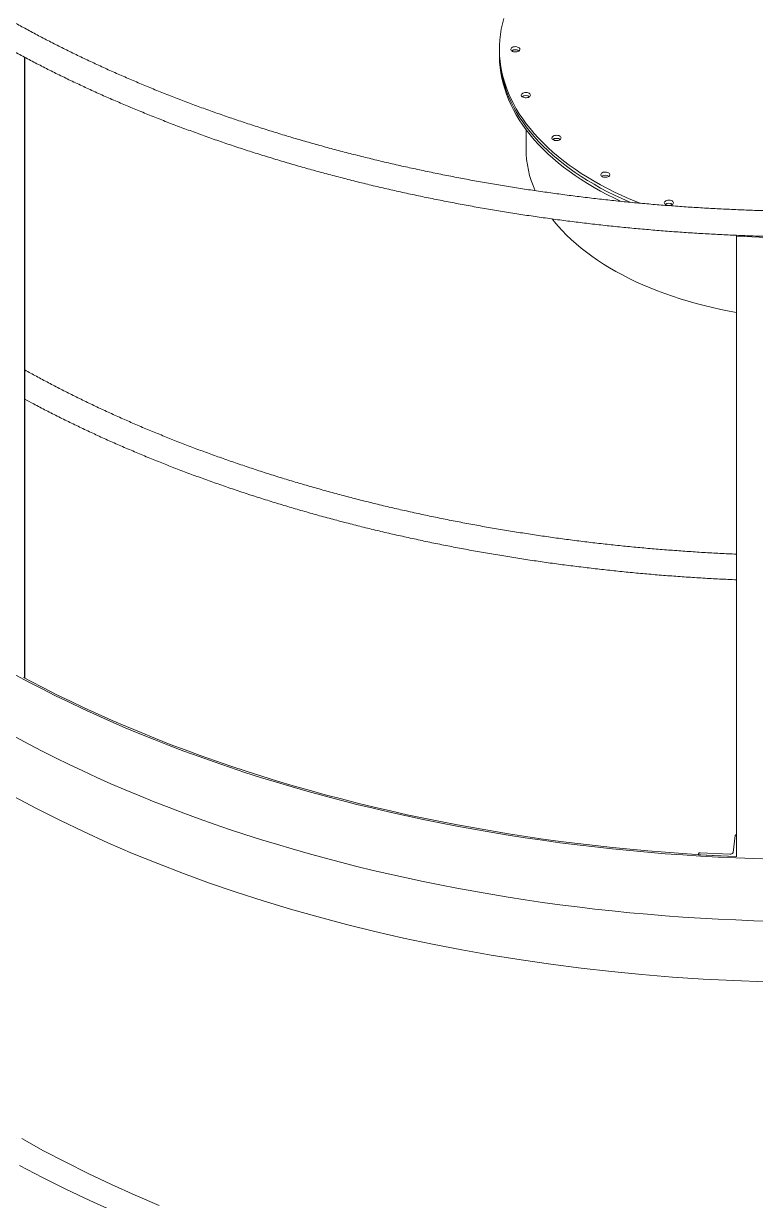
# Model space of a CAD drawing. Header units: millimetres. Extents: x 26816 to 90584, y 11074 to 56542.
# Drawn here: x 40659 to 41623, y 48892 to 50440 of the extents above; entities that cross this region are included whole.
import ezdxf

# ---------------------------------------------------------------- set-up
doc = ezdxf.new("R2010")
doc.units = ezdxf.units.MM
doc.layers.add('MAU_CAM', color=30, linetype='Continuous')

msp = doc.modelspace()

# ---------------------------------------------------------------- linework, layer by layer
at = {"layer": 'MAU_CAM', "linetype": 'Continuous', "lineweight": 0}
for p, q in [((41285.5, 50406.2), (41285.5, 50402.1)), ((41285.5, 50402.1), (41285.5, 50398.1)), ((40660.3, 50395.9), (40660.3, 49579.4)), ((40660.9, 49579), (40660.9, 50395.6)), ((41320.5, 50300.6), (41320.5, 50275.6)), ((41597.5, 50160.4), (41597.7, 50161.5)), ((41597.5, 50160.4), (41597.5, 49343.9)), ((41647.4, 50158.3), (41597.5, 50160.4)), ((41593, 49349.7), (41595.8, 49372.2)), ((41549.8, 49349.3), (41588.7, 49347.6)), ((41547.4, 49346.5), (41547.6, 49348.2)), ((41597.3, 49344.3), (41547.4, 49346.5)), ((41597.5, 49346.1), (41597.3, 49344.3))]:
    msp.add_line(p, q, dxfattribs=at)
at = {"layer": 'MAU_CAM', "linetype": 'Continuous', "lineweight": 0, "flags": 128}
for points in [[(41291.3, 50446.7), (41289.5, 50439.7), (41288, 50432.7), (41286.8, 50425.6), (41286, 50418.6), (41285.6, 50411.5), (41285.5, 50404.5), (41285.8, 50397.4), (41286.4, 50390.3), (41287.3, 50383.3), (41288.7, 50376.2), (41290.3, 50369.2), (41292.4, 50362.3), (41294.7, 50355.3), (41297.4, 50348.4), (41300.5, 50341.6), (41303.9, 50334.8), (41307.6, 50328.1), (41311.7, 50321.4), (41316.1, 50314.8), (41320.8, 50308.3), (41325.9, 50301.8), (41331.3, 50295.5), (41336.9, 50289.2), (41342.9, 50283), (41349.2, 50277), (41355.8, 50271), (41362.7, 50265.2), (41369.9, 50259.4), (41377.4, 50253.8), (41385.1, 50248.4), (41393.1, 50243), (41401.4, 50237.8), (41410, 50232.7), (41418.7, 50227.8), (41427.8, 50223), (41437, 50218.4), (41446.5, 50213.9), (41456.2, 50209.6), (41466.2, 50205.5), (41470.3, 50203.8)], [(41285.5, 50402.1), (41285.5, 50400.4), (41285.8, 50393.3), (41286.4, 50386.2), (41287.3, 50379.2), (41288.7, 50372.2), (41290.3, 50365.2), (41292.4, 50358.2), (41294.7, 50351.2), (41297.4, 50344.3), (41300.5, 50337.5), (41303.9, 50330.7), (41307.6, 50324), (41311.7, 50317.3), (41316.1, 50310.7), (41320.8, 50304.2), (41325.9, 50297.7), (41331.3, 50291.4), (41336.9, 50285.1), (41342.9, 50279), (41349.2, 50272.9), (41355.8, 50266.9), (41362.7, 50261.1), (41369.9, 50255.4), (41377.4, 50249.8), (41385.1, 50244.3), (41393.1, 50238.9), (41401.4, 50233.7), (41410, 50228.7), (41418.7, 50223.7), (41427.8, 50218.9), (41437, 50214.3), (41446.5, 50209.8), (41456.2, 50205.5), (41457.6, 50205)], [(41285.5, 50402.1), (41285.5, 50400.4), (41285.8, 50393.3), (41286.4, 50386.2), (41287.3, 50379.2), (41288.7, 50372.2), (41290.3, 50365.2), (41292.4, 50358.2), (41294.7, 50351.2), (41297.4, 50344.3), (41300.5, 50337.5), (41303.9, 50330.7), (41307.6, 50324), (41311.7, 50317.3), (41316.1, 50310.7), (41320.8, 50304.2), (41325.9, 50297.7), (41331.3, 50291.4), (41336.9, 50285.1), (41342.9, 50279), (41349.2, 50272.9), (41355.8, 50266.9), (41362.7, 50261.1), (41369.9, 50255.4), (41377.4, 50249.8), (41385.1, 50244.3), (41393.1, 50238.9), (41401.4, 50233.7), (41410, 50228.7), (41418.7, 50223.7), (41427.8, 50218.9), (41437, 50214.3), (41446.5, 50209.8), (41456.2, 50205.5), (41457.6, 50205)], [(41310.7, 50408.7), (41309.5, 50409.2), (41308.2, 50409.5), (41306.7, 50409.7), (41305.2, 50409.6), (41303.8, 50409.3), (41302.5, 50408.8), (41301.5, 50408.2), (41300.8, 50407.4), (41300.5, 50406.5), (41300.6, 50405.7), (41301, 50404.8), (41301.7, 50404.1), (41302.8, 50403.5), (41304.1, 50403), (41305.5, 50402.8), (41307, 50402.8), (41308.5, 50403), (41309.9, 50403.4), (41311, 50403.9), (41311.8, 50404.6), (41312.3, 50405.5), (41312.5, 50406.3), (41312.2, 50407.2), (41311.6, 50408), (41310.7, 50408.7)], [(41285.5, 50398.1), (41285.5, 50396.3), (41285.8, 50389.2), (41286.4, 50382.2), (41287.3, 50375.1), (41288.7, 50368.1), (41290.3, 50361.1), (41292.4, 50354.1), (41294.7, 50347.2), (41297.4, 50340.3), (41300.5, 50333.4), (41303.9, 50326.6), (41307.6, 50319.9), (41311.7, 50313.2), (41316.1, 50306.6), (41320.8, 50300.1), (41325.9, 50293.7), (41331.3, 50287.3), (41336.9, 50281), (41342.9, 50274.9), (41349.2, 50268.8), (41355.8, 50262.9), (41362.7, 50257), (41369.9, 50251.3), (41377.4, 50245.7), (41385.1, 50240.2), (41393.1, 50234.9), (41401.4, 50229.6), (41410, 50224.6), (41418.7, 50219.6), (41427.8, 50214.9), (41437, 50210.2), (41445.8, 50206.1)], [(41324.5, 50348.3), (41323.3, 50348.8), (41321.9, 50349.2), (41320.4, 50349.3), (41318.9, 50349.2), (41317.5, 50348.9), (41316.3, 50348.5), (41315.3, 50347.8), (41314.6, 50347), (41314.3, 50346.2), (41314.3, 50345.3), (41314.7, 50344.5), (41315.5, 50343.7), (41316.6, 50343.1), (41317.9, 50342.7), (41319.3, 50342.4), (41320.8, 50342.4), (41322.3, 50342.6), (41323.6, 50343), (41324.7, 50343.6), (41325.6, 50344.3), (41326.1, 50345.1), (41326.2, 50346), (41326, 50346.8), (41325.4, 50347.6), (41324.5, 50348.3)], [(41364.9, 50292.1), (41363.7, 50292.6), (41362.3, 50292.9), (41360.8, 50293.1), (41359.3, 50293), (41357.9, 50292.7), (41356.6, 50292.2), (41355.6, 50291.6), (41355, 50290.8), (41354.6, 50289.9), (41354.7, 50289.1), (41355.1, 50288.2), (41355.9, 50287.5), (41356.9, 50286.9), (41358.2, 50286.4), (41359.7, 50286.2), (41361.2, 50286.2), (41362.6, 50286.4), (41364, 50286.7), (41365.1, 50287.3), (41366, 50288), (41366.5, 50288.9), (41366.6, 50289.7), (41366.4, 50290.6), (41365.8, 50291.4), (41364.9, 50292.1)], [(41429.1, 50243.8), (41427.9, 50244.3), (41426.5, 50244.6), (41425, 50244.8), (41423.5, 50244.7), (41422.1, 50244.4), (41420.8, 50243.9), (41419.8, 50243.3), (41419.2, 50242.5), (41418.8, 50241.6), (41418.9, 50240.8), (41419.3, 50239.9), (41420.1, 50239.2), (41421.1, 50238.6), (41422.4, 50238.1), (41423.9, 50237.9), (41425.4, 50237.9), (41426.8, 50238), (41428.2, 50238.4), (41429.3, 50239), (41430.2, 50239.7), (41430.7, 50240.6), (41430.8, 50241.4), (41430.6, 50242.3), (41430, 50243.1), (41429.1, 50243.8)], [(41512.7, 50206.7), (41511.5, 50207.2), (41510.2, 50207.6), (41508.7, 50207.7), (41507.2, 50207.6), (41505.8, 50207.3), (41504.5, 50206.8), (41503.5, 50206.2), (41502.8, 50205.4), (41502.5, 50204.6), (41502.6, 50203.7), (41503, 50202.9), (41503.7, 50202.1), (41504.8, 50201.5), (41506.1, 50201.1), (41507.5, 50200.8), (41509, 50200.8), (41510.5, 50201), (41511.9, 50201.4), (41513, 50202), (41513.8, 50202.7), (41514.3, 50203.5), (41514.5, 50204.4), (41514.2, 50205.2), (41513.6, 50206), (41512.7, 50206.7)], [(41355, 50183), (41357.6, 50179.7), (41362.7, 50173.7), (41368.2, 50167.7), (41374, 50161.8), (41380, 50156), (41386.4, 50150.3), (41393.1, 50144.8), (41400, 50139.3), (41407.3, 50134), (41414.8, 50128.8), (41422.6, 50123.7), (41430.6, 50118.8), (41438.9, 50114), (41447.4, 50109.4), (41456.2, 50104.9), (41465.2, 50100.5), (41474.4, 50096.4), (41483.9, 50092.3), (41493.5, 50088.5), (41503.3, 50084.8), (41513.4, 50081.3), (41523.6, 50078), (41533.9, 50074.8), (41544.5, 50071.8), (41555.2, 50069.1), (41566, 50066.5), (41576.9, 50064), (41588, 50061.8), (41597.5, 50060.1)], [(41355, 50183), (41357.6, 50179.7), (41362.7, 50173.7), (41368.2, 50167.7), (41374, 50161.8), (41380, 50156), (41386.4, 50150.3), (41393.1, 50144.8), (41400, 50139.3), (41407.3, 50134), (41414.8, 50128.8), (41422.6, 50123.7), (41430.6, 50118.8), (41438.9, 50114), (41447.4, 50109.4), (41456.2, 50104.9), (41465.2, 50100.5), (41474.4, 50096.4), (41483.9, 50092.3), (41493.5, 50088.5), (41503.3, 50084.8), (41513.4, 50081.3), (41523.6, 50078), (41533.9, 50074.8), (41544.5, 50071.8), (41555.2, 50069.1), (41566, 50066.5), (41576.9, 50064), (41588, 50061.8), (41597.5, 50060.1)], [(40648.8, 49583.2), (40666.1, 49574), (40683.5, 49564.9), (40701.2, 49556), (40719.1, 49547.3), (40737.3, 49538.7), (40755.6, 49530.2), (40774.2, 49522), (40793, 49513.9), (40812, 49505.9), (40831.2, 49498.2), (40850.7, 49490.6), (40870.3, 49483.1), (40890.1, 49475.9), (40910.1, 49468.8), (40930.3, 49461.9), (40950.6, 49455.2), (40971.1, 49448.6), (40991.9, 49442.2), (41012.7, 49436), (41033.7, 49430), (41054.9, 49424.2), (41076.3, 49418.6), (41097.7, 49413.1), (41119.4, 49407.9), (41141.1, 49402.8), (41163, 49397.9), (41185, 49393.2), (41207.1, 49388.7), (41229.4, 49384.4), (41251.7, 49380.3), (41274.2, 49376.4), (41296.8, 49372.7), (41319.4, 49369.2), (41342.2, 49365.9), (41365, 49362.7), (41387.9, 49359.8), (41410.9, 49357.1), (41433.9, 49354.6), (41457.1, 49352.3), (41480.2, 49350.2), (41503.5, 49348.2), (41526.7, 49346.5), (41550, 49345), (41573.4, 49343.7), (41596.8, 49342.6), (41620.2, 49341.7), (41643.6, 49341.1)], [(40659.1, 49580), (40668.1, 49575.2), (40685.5, 49566.2), (40703.1, 49557.3), (40721, 49548.6), (40739.1, 49540), (40757.5, 49531.6), (40776, 49523.4), (40794.8, 49515.3), (40813.8, 49507.4), (40832.9, 49499.6), (40852.3, 49492), (40871.9, 49484.6), (40891.7, 49477.4), (40911.6, 49470.3), (40931.8, 49463.4), (40952.1, 49456.7), (40972.6, 49450.1), (40993.2, 49443.8), (41014.1, 49437.6), (41035.1, 49431.6), (41056.2, 49425.8), (41077.5, 49420.2), (41098.9, 49414.7), (41120.5, 49409.5), (41142.2, 49404.4), (41164.1, 49399.5), (41186, 49394.9), (41208.1, 49390.4), (41230.3, 49386.1), (41252.6, 49382), (41275, 49378.1), (41297.6, 49374.4), (41320.2, 49370.9), (41342.9, 49367.5), (41365.7, 49364.4), (41388.5, 49361.5), (41411.5, 49358.8), (41434.5, 49356.3), (41457.5, 49354), (41480.7, 49351.9), (41503.9, 49350), (41527.1, 49348.3), (41550.4, 49346.8), (41573.7, 49345.5), (41597, 49344.4), (41597.5, 49344.3)], [(40648.8, 49501.5), (40666.1, 49492.3), (40683.5, 49483.2), (40701.2, 49474.3), (40719.1, 49465.6), (40737.3, 49457), (40755.6, 49448.6), (40774.2, 49440.3), (40793, 49432.2), (40812, 49424.3), (40831.2, 49416.5), (40850.7, 49408.9), (40870.3, 49401.5), (40890.1, 49394.2), (40910.1, 49387.1), (40930.3, 49380.2), (40950.6, 49373.5), (40971.1, 49367), (40991.9, 49360.6), (41012.7, 49354.4), (41033.7, 49348.4), (41054.9, 49342.6), (41076.3, 49336.9), (41097.7, 49331.5), (41119.4, 49326.2), (41141.1, 49321.1), (41163, 49316.3), (41185, 49311.6), (41207.1, 49307.1), (41229.4, 49302.8), (41251.7, 49298.7), (41274.2, 49294.8), (41296.8, 49291), (41319.4, 49287.5), (41342.2, 49284.2), (41365, 49281.1), (41387.9, 49278.2), (41410.9, 49275.4), (41433.9, 49272.9), (41457.1, 49270.6), (41480.2, 49268.5), (41503.5, 49266.6), (41526.7, 49264.9), (41550, 49263.4), (41573.4, 49262.1), (41596.8, 49261), (41620.2, 49260.1), (41643.6, 49259.4)], [(41634.7, 49179.7), (41594.1, 49181.2), (41553.6, 49183.2), (41513.2, 49185.9), (41473, 49189.2), (41432.9, 49193.1), (41393, 49197.7), (41353.3, 49202.8), (41313.9, 49208.5), (41274.7, 49214.8), (41235.9, 49221.7), (41197.4, 49229.2), (41159.2, 49237.3), (41121.4, 49245.9), (41084, 49255.2), (41047.1, 49265), (41010.6, 49275.3), (40974.6, 49286.2), (40939.1, 49297.6), (40904.1, 49309.6), (40869.7, 49322.1), (40835.9, 49335.1), (40802.7, 49348.6), (40770.1, 49362.7), (40738.1, 49377.2), (40706.9, 49392.2), (40676.3, 49407.6), (40646.4, 49423.6)], [(41588.7, 49347.6), (41589.5, 49347.6), (41590.2, 49347.7), (41590.9, 49347.9), (41591.6, 49348.2), (41592.1, 49348.5), (41592.5, 49348.9), (41592.8, 49349.3), (41593, 49349.7)], [(40657, 48973.4), (40685.4, 48957.6), (40714.6, 48942.3), (40744.4, 48927.4), (40774.9, 48913), (40806, 48899), (40837.8, 48885.5)], [(40654, 48938.2), (40684, 48922.4), (40714.8, 48907.1), (40746.2, 48892.2), (40778.3, 48877.8)]]:
    msp.add_lwpolyline(points, dxfattribs=at)
at = {"layer": 'MAU_CAM', "linetype": 'Continuous', "lineweight": 0}
for centre, radius, start, end in [((41306.5, 50396.9), 8.73, 56.2737, 123.7263), ((41306.5, 50397.1), 8.62, 56.018, 123.9817), ((41320.2, 50336.7), 8.59, 55.6642, 124.3358), ((41320.2, 50336.6), 8.73, 56.2737, 123.7263), ((41360.6, 50280.5), 8.55, 54.9685, 125.0321), ((41360.6, 50280.3), 8.73, 56.2737, 123.7263), ((41457.8, 50276.3), 137.3, 180.303, 204.0981), ((41424.8, 50232.2), 8.59, 55.6478, 124.3522), ((41424.8, 50232), 8.73, 56.2737, 123.7263), ((41508.5, 50195.1), 8.59, 55.6377, 124.3623), ((41508.5, 50194.9), 8.73, 56.2737, 123.7263), ((41597.4, 49371.5), 1.78, 87.8364, 156.035), ((41549.4, 49347.4), 1.93, 78.2265, 154.7477)]:
    msp.add_arc(centre, radius, start, end, dxfattribs=at)
for points, knots in [([(40450.1, 51596.6), (40447.8, 51594.8), (40441.2, 51589.4), (40430.4, 51580.5), (40417.9, 51569.8), (40405.6, 51559), (40393.6, 51548.1), (40381.9, 51537.1), (40370.5, 51526), (40359.3, 51514.8), (40348.4, 51503.5), (40337.8, 51492.1), (40327.4, 51480.7), (40317.4, 51469.1), (40307.6, 51457.5), (40298.1, 51445.8), (40288.9, 51434), (40280, 51422.1), (40271.4, 51410.1), (40263.1, 51398.1), (40255, 51386), (40247.3, 51373.9), (40239.9, 51361.7), (40232.8, 51349.4), (40225.9, 51337), (40219.4, 51324.6), (40213.2, 51312.2), (40207.3, 51299.7), (40201.7, 51287.2), (40196.4, 51274.6), (40191.4, 51261.9), (40186.7, 51249.3), (40182.4, 51236.6), (40178.3, 51223.8), (40174.6, 51211.1), (40171.2, 51198.3), (40168.1, 51185.4), (40165.3, 51172.6), (40162.8, 51159.7), (40160.6, 51146.9), (40158.8, 51134), (40157.3, 51121), (40156, 51108.1), (40155.1, 51095.2), (40154.5, 51082.3), (40154.3, 51069.3), (40154.3, 51056.4), (40154.7, 51043.4), (40155.4, 51030.5), (40156.4, 51017.6), (40157.7, 51004.7), (40159.3, 50991.8), (40161.2, 50978.9), (40163.5, 50966), (40166, 50953.2), (40168.9, 50940.3), (40172.1, 50927.5), (40175.6, 50914.7), (40179.5, 50902), (40183.6, 50889.3), (40188, 50876.6), (40192.8, 50864), (40197.8, 50851.3), (40203.2, 50838.8), (40208.9, 50826.3), (40214.9, 50813.8), (40221.2, 50801.4), (40227.8, 50789), (40234.7, 50776.7), (40241.9, 50764.5), (40249.4, 50752.3), (40257.2, 50740.1), (40265.3, 50728.1), (40273.7, 50716.1), (40282.4, 50704.2), (40291.4, 50692.3), (40300.6, 50680.5), (40310.2, 50668.9), (40320, 50657.2), (40330.2, 50645.7), (40340.6, 50634.3), (40351.3, 50622.9), (40362.2, 50611.7), (40373.5, 50600.5), (40385, 50589.4), (40396.8, 50578.5), (40408.8, 50567.6), (40421.2, 50556.8), (40433.7, 50546.2), (40446.6, 50535.6), (40459.7, 50525.2), (40473, 50514.8), (40486.6, 50504.6), (40500.5, 50494.5), (40514.6, 50484.5), (40528.9, 50474.6), (40543.5, 50464.9), (40558.3, 50455.3), (40573.4, 50445.8), (40588.7, 50436.4), (40604.2, 50427.2), (40619.9, 50418.1), (40635.9, 50409.1), (40652.1, 50400.2), (40668.4, 50391.5), (40685, 50383), (40701.8, 50374.5), (40718.9, 50366.2), (40736.1, 50358.1), (40753.5, 50350.1), (40771.1, 50342.2), (40788.9, 50334.5), (40806.9, 50327), (40825, 50319.6), (40843.4, 50312.3), (40861.9, 50305.2), (40880.6, 50298.3), (40899.4, 50291.5), (40918.4, 50284.8), (40937.6, 50278.4), (40956.9, 50272), (40976.4, 50265.9), (40996.1, 50259.9), (41015.9, 50254.1), (41035.8, 50248.4), (41055.8, 50242.9), (41076, 50237.6), (41096.3, 50232.4), (41116.8, 50227.4), (41137.3, 50222.6), (41158, 50217.9), (41178.8, 50213.5), (41199.7, 50209.2), (41220.7, 50205), (41241.8, 50201.1), (41263, 50197.3), (41284.3, 50193.7), (41305.6, 50190.2), (41327.1, 50187), (41348.6, 50183.9), (41370.2, 50181), (41391.9, 50178.3), (41413.6, 50175.7), (41435.4, 50173.3), (41457.2, 50171.2), (41479.1, 50169.2), (41501.1, 50167.3), (41523.1, 50165.7), (41545.1, 50164.2), (41567.2, 50163), (41589.3, 50161.9), (41611.4, 50161), (41633.5, 50160.2), (41655.7, 50159.7), (41677.8, 50159.3), (41700, 50159.1), (41722.1, 50159.1), (41744.3, 50159.3), (41766.5, 50159.7), (41788.6, 50160.2), (41810.8, 50161), (41832.9, 50161.9), (41855, 50163), (41877, 50164.3), (41899, 50165.7), (41921, 50167.4), (41943, 50169.2), (41964.9, 50171.2), (41986.7, 50173.4), (42008.5, 50175.8), (42030.2, 50178.3), (42051.9, 50181.1), (42073.5, 50184), (42095, 50187.1), (42116.5, 50190.3), (42137.8, 50193.8), (42159.1, 50197.4), (42180.3, 50201.2), (42201.4, 50205.2), (42222.4, 50209.3), (42243.3, 50213.6), (42264.1, 50218.1), (42284.7, 50222.8), (42305.3, 50227.6), (42325.7, 50232.6), (42346, 50237.8), (42366.2, 50243.1), (42386.3, 50248.6), (42406.2, 50254.3), (42426, 50260.1), (42445.6, 50266.1), (42465.1, 50272.3), (42484.4, 50278.6), (42503.6, 50285.1), (42522.6, 50291.7), (42541.4, 50298.5), (42560.1, 50305.5), (42578.6, 50312.6), (42597, 50319.9), (42609.2, 50324.8), (42615.3, 50327.3)], [0, 0, 0, 0, 0.002677, 0.007754, 0.01283, 0.017907, 0.022982, 0.028058, 0.033132, 0.038207, 0.04328, 0.048352, 0.053424, 0.058495, 0.063564, 0.068633, 0.0737, 0.078766, 0.08383, 0.088893, 0.093955, 0.099014, 0.104072, 0.109128, 0.114182, 0.119234, 0.124284, 0.129332, 0.134377, 0.139421, 0.144462, 0.149501, 0.154538, 0.159573, 0.164606, 0.169636, 0.174665, 0.179692, 0.184717, 0.189741, 0.194763, 0.199784, 0.204804, 0.209823, 0.214841, 0.219859, 0.224877, 0.229894, 0.234912, 0.23993, 0.244948, 0.249967, 0.254987, 0.260008, 0.26503, 0.270054, 0.275079, 0.280106, 0.285135, 0.290166, 0.295199, 0.300234, 0.305271, 0.31031, 0.315351, 0.320394, 0.32544, 0.330488, 0.335537, 0.340589, 0.345643, 0.350699, 0.355756, 0.360816, 0.365876, 0.370939, 0.376003, 0.381069, 0.386135, 0.391203, 0.396272, 0.401343, 0.406414, 0.411486, 0.416559, 0.421632, 0.426706, 0.431781, 0.436856, 0.441932, 0.447008, 0.452084, 0.457161, 0.462238, 0.467315, 0.472392, 0.477469, 0.482546, 0.487624, 0.492701, 0.497778, 0.502856, 0.507933, 0.51301, 0.518087, 0.523164, 0.52824, 0.533317, 0.538393, 0.543469, 0.548545, 0.553621, 0.558696, 0.563772, 0.568847, 0.573922, 0.578997, 0.584071, 0.589146, 0.59422, 0.599294, 0.604367, 0.609441, 0.614514, 0.619588, 0.624661, 0.629733, 0.634806, 0.639878, 0.644951, 0.650023, 0.655095, 0.660167, 0.665238, 0.67031, 0.675381, 0.680452, 0.685523, 0.690594, 0.695665, 0.700736, 0.705807, 0.710877, 0.715948, 0.721018, 0.726089, 0.731159, 0.736229, 0.741299, 0.746369, 0.751439, 0.756509, 0.761579, 0.766649, 0.771719, 0.776789, 0.781859, 0.786929, 0.791999, 0.797069, 0.802139, 0.807209, 0.812279, 0.817349, 0.822419, 0.827489, 0.832559, 0.83763, 0.8427, 0.847771, 0.852841, 0.857912, 0.862982, 0.868053, 0.873124, 0.878195, 0.883266, 0.888338, 0.893409, 0.898481, 0.903552, 0.908624, 0.913696, 0.918769, 0.923841, 0.928913, 0.933986, 0.939059, 0.944132, 0.949205, 0.954279, 0.959353, 0.964426, 0.969501, 0.974575, 0.979649, 0.984724, 0.989799, 0.994874, 1, 1, 1, 1]), ([(42602.3, 50358.5), (42599.2, 50357.2), (42590.2, 50353.5), (42575.1, 50347.4), (42556.9, 50340.3), (42538.6, 50333.4), (42520.2, 50326.6), (42501.5, 50320), (42482.7, 50313.6), (42463.7, 50307.3), (42444.6, 50301.1), (42425.3, 50295.1), (42405.9, 50289.3), (42386.3, 50283.6), (42366.6, 50278.1), (42346.8, 50272.8), (42326.8, 50267.6), (42306.7, 50262.6), (42286.4, 50257.8), (42266.1, 50253.1), (42245.6, 50248.6), (42225, 50244.2), (42204.3, 50240.1), (42183.5, 50236.1), (42162.6, 50232.2), (42141.6, 50228.6), (42120.6, 50225.1), (42099.4, 50221.8), (42078.1, 50218.7), (42056.8, 50215.7), (42035.4, 50212.9), (42014, 50210.3), (41992.4, 50207.9), (41970.9, 50205.7), (41949.2, 50203.6), (41927.5, 50201.7), (41905.8, 50200), (41884, 50198.5), (41862.2, 50197.2), (41840.4, 50196), (41818.5, 50195), (41796.6, 50194.2), (41774.7, 50193.6), (41752.8, 50193.1), (41730.8, 50192.9), (41708.9, 50192.8), (41687, 50192.9), (41665, 50193.2), (41643.1, 50193.7), (41621.2, 50194.3), (41599.3, 50195.2), (41577.5, 50196.2), (41555.6, 50197.4), (41533.8, 50198.7), (41512, 50200.3), (41490.3, 50202), (41468.6, 50203.9), (41447, 50206), (41425.4, 50208.3), (41403.9, 50210.7), (41382.5, 50213.4), (41361.1, 50216.2), (41339.8, 50219.2), (41318.5, 50222.3), (41297.4, 50225.7), (41276.3, 50229.2), (41255.4, 50232.8), (41234.5, 50236.7), (41213.7, 50240.7), (41193, 50244.9), (41172.4, 50249.3), (41152, 50253.8), (41131.7, 50258.5), (41111.4, 50263.4), (41091.3, 50268.4), (41071.4, 50273.6), (41051.5, 50279), (41031.9, 50284.5), (41012.3, 50290.2), (40992.9, 50296.1), (40973.6, 50302.1), (40954.5, 50308.3), (40935.6, 50314.6), (40916.8, 50321.1), (40898.2, 50327.7), (40879.7, 50334.5), (40861.5, 50341.4), (40843.4, 50348.5), (40825.4, 50355.8), (40807.7, 50363.2), (40790.2, 50370.7), (40772.8, 50378.4), (40755.7, 50386.2), (40738.7, 50394.1), (40721.9, 50402.2), (40705.4, 50410.4), (40689, 50418.8), (40672.9, 50427.3), (40657, 50435.9), (40641.3, 50444.7), (40625.8, 50453.5), (40610.6, 50462.6), (40595.6, 50471.7), (40580.8, 50480.9), (40566.2, 50490.3), (40551.9, 50499.8), (40537.9, 50509.4), (40524, 50519.1), (40510.4, 50528.9), (40497.1, 50538.9), (40484, 50548.9), (40471.2, 50559), (40458.6, 50569.3), (40446.3, 50579.6), (40434.3, 50590.1), (40422.5, 50600.6), (40411, 50611.3), (40399.7, 50622), (40388.7, 50632.8), (40378, 50643.7), (40367.6, 50654.7), (40357.4, 50665.8), (40347.6, 50676.9), (40338, 50688.2), (40328.6, 50699.5), (40319.6, 50710.9), (40310.9, 50722.3), (40302.4, 50733.8), (40294.3, 50745.4), (40286.4, 50757.1), (40278.8, 50768.8), (40271.5, 50780.6), (40264.5, 50792.4), (40257.8, 50804.3), (40251.4, 50816.2), (40245.3, 50828.2), (40239.6, 50840.3), (40234.1, 50852.4), (40228.9, 50864.5), (40224, 50876.7), (40219.4, 50888.9), (40215.1, 50901.2), (40211.2, 50913.5), (40207.5, 50925.8), (40204.2, 50938.1), (40201.2, 50950.5), (40198.4, 50962.9), (40196, 50975.4), (40193.9, 50987.8), (40192.1, 51000.3), (40190.7, 51012.8), (40189.5, 51025.3), (40188.7, 51037.8), (40188.2, 51050.3), (40188, 51062.8), (40188.1, 51075.3), (40188.5, 51087.8), (40189.2, 51100.4), (40190.3, 51112.9), (40191.7, 51125.4), (40193.4, 51137.8), (40195.4, 51150.3), (40197.7, 51162.8), (40200.3, 51175.2), (40203.2, 51187.6), (40206.5, 51200), (40210.1, 51212.3), (40213.9, 51224.6), (40218.1, 51236.9), (40222.6, 51249.2), (40227.4, 51261.4), (40232.5, 51273.5), (40237.9, 51285.6), (40243.6, 51297.7), (40249.6, 51309.7), (40256, 51321.7), (40262.6, 51333.6), (40269.5, 51345.5), (40276.7, 51357.3), (40284.2, 51369), (40292, 51380.7), (40300.1, 51392.3), (40308.4, 51403.9), (40317.1, 51415.4), (40326.1, 51426.8), (40335.3, 51438.1), (40344.8, 51449.4), (40354.6, 51460.6), (40364.7, 51471.7), (40375.1, 51482.7), (40385.7, 51493.6), (40396.6, 51504.5), (40407.8, 51515.2), (40419.3, 51525.9), (40431, 51536.5), (40442.9, 51546.9), (40455.2, 51557.3), (40464.7, 51565.1), (40470, 51569.4), (40471.2, 51570.3)], [0, 0, 0, 0, 0.002679, 0.007773, 0.012868, 0.017962, 0.023057, 0.028152, 0.033248, 0.038343, 0.043439, 0.048535, 0.053631, 0.058727, 0.063824, 0.068921, 0.074018, 0.079115, 0.084212, 0.08931, 0.094407, 0.099505, 0.104603, 0.109701, 0.114799, 0.119898, 0.124996, 0.130095, 0.135194, 0.140293, 0.145392, 0.150491, 0.15559, 0.160689, 0.165789, 0.170888, 0.175988, 0.181087, 0.186187, 0.191286, 0.196386, 0.201486, 0.206586, 0.211686, 0.216785, 0.221885, 0.226985, 0.232085, 0.237185, 0.242285, 0.247384, 0.252484, 0.257584, 0.262683, 0.267783, 0.272883, 0.277982, 0.283081, 0.288181, 0.29328, 0.298379, 0.303478, 0.308577, 0.313676, 0.318775, 0.323873, 0.328972, 0.33407, 0.339168, 0.344266, 0.349364, 0.354462, 0.359559, 0.364657, 0.369754, 0.374851, 0.379948, 0.385044, 0.390141, 0.395237, 0.400333, 0.405429, 0.410525, 0.41562, 0.420715, 0.42581, 0.430905, 0.435999, 0.441093, 0.446187, 0.451281, 0.456375, 0.461468, 0.466561, 0.471654, 0.476747, 0.481839, 0.486932, 0.492024, 0.497116, 0.502208, 0.5073, 0.512391, 0.517483, 0.522574, 0.527666, 0.532757, 0.537849, 0.54294, 0.548032, 0.553123, 0.558215, 0.563307, 0.5684, 0.573492, 0.578585, 0.583679, 0.588773, 0.593867, 0.598962, 0.604058, 0.609155, 0.614253, 0.619351, 0.624451, 0.629552, 0.634654, 0.639758, 0.644863, 0.64997, 0.655078, 0.660189, 0.665301, 0.670415, 0.675532, 0.68065, 0.685771, 0.690895, 0.69602, 0.701149, 0.706279, 0.711412, 0.716548, 0.721686, 0.726826, 0.731969, 0.737114, 0.742261, 0.74741, 0.75256, 0.757713, 0.762866, 0.768021, 0.773177, 0.778333, 0.78349, 0.788646, 0.793803, 0.798959, 0.804114, 0.809268, 0.814421, 0.819573, 0.824723, 0.82987, 0.835016, 0.84016, 0.845302, 0.850441, 0.855578, 0.860712, 0.865844, 0.870974, 0.876101, 0.881225, 0.886348, 0.891468, 0.896585, 0.901701, 0.906815, 0.911926, 0.917036, 0.922144, 0.92725, 0.932355, 0.937459, 0.942561, 0.947662, 0.952761, 0.95786, 0.962958, 0.968055, 0.973151, 0.978246, 0.983341, 0.988435, 0.993529, 0.998623, 1, 1, 1, 1]), ([(41597.5, 49742.2), (41596.6, 49742.2), (41588.4, 49742.5), (41573, 49743.3), (41551.3, 49744.5), (41529.6, 49746), (41508, 49747.6), (41486.4, 49749.3), (41464.9, 49751.3), (41443.4, 49753.4), (41421.9, 49755.7), (41400.5, 49758.2), (41379.2, 49760.9), (41358, 49763.7), (41336.8, 49766.8), (41315.7, 49770), (41294.7, 49773.3), (41273.8, 49776.9), (41253, 49780.6), (41232.3, 49784.5), (41211.6, 49788.6), (41191.1, 49792.8), (41170.7, 49797.2), (41150.4, 49801.8), (41130.2, 49806.5), (41110.2, 49811.4), (41090.2, 49816.5), (41070.4, 49821.8), (41050.8, 49827.2), (41031.2, 49832.7), (41011.9, 49838.5), (40992.6, 49844.3), (40973.5, 49850.4), (40954.6, 49856.6), (40935.8, 49863), (40917.2, 49869.5), (40898.8, 49876.1), (40880.5, 49883), (40862.4, 49889.9), (40844.5, 49897.1), (40826.8, 49904.3), (40809.2, 49911.7), (40791.9, 49919.3), (40774.7, 49927), (40757.8, 49934.8), (40741, 49942.8), (40724.4, 49950.9), (40708.1, 49959.2), (40692, 49967.5), (40676.2, 49976), (40665.9, 49981.6), (40660.9, 49984.4)], [0, 0, 0, 0, 0.002644, 0.02345, 0.044256, 0.065062, 0.085867, 0.106673, 0.127478, 0.148282, 0.169086, 0.18989, 0.210694, 0.231497, 0.2523, 0.273102, 0.293904, 0.314705, 0.335506, 0.356306, 0.377105, 0.397904, 0.418702, 0.4395, 0.460296, 0.481092, 0.501888, 0.522682, 0.543476, 0.564269, 0.585061, 0.605852, 0.626642, 0.647432, 0.66822, 0.689008, 0.709795, 0.730581, 0.751366, 0.772149, 0.792932, 0.813715, 0.834496, 0.855276, 0.876055, 0.896834, 0.917611, 0.938388, 0.959164, 0.979939, 1, 1, 1, 1]), ([(40660.9, 49946), (40664.8, 49943.9), (40674, 49938.9), (40688.9, 49931.1), (40705.5, 49922.7), (40722.3, 49914.4), (40739.4, 49906.2), (40756.6, 49898.2), (40774, 49890.3), (40791.7, 49882.6), (40809.5, 49875), (40827.5, 49867.6), (40845.6, 49860.3), (40864, 49853.2), (40882.5, 49846.2), (40901.2, 49839.4), (40920, 49832.8), (40939.1, 49826.3), (40958.2, 49819.9), (40977.6, 49813.7), (40997, 49807.7), (41016.7, 49801.9), (41036.4, 49796.2), (41056.3, 49790.7), (41076.4, 49785.3), (41096.5, 49780.1), (41116.8, 49775.1), (41137.2, 49770.2), (41157.8, 49765.6), (41178.4, 49761.1), (41199.2, 49756.7), (41220, 49752.5), (41241, 49748.6), (41262, 49744.7), (41283.2, 49741.1), (41304.4, 49737.6), (41325.7, 49734.4), (41347.1, 49731.2), (41368.6, 49728.3), (41390.1, 49725.6), (41411.7, 49723), (41433.3, 49720.6), (41455.1, 49718.4), (41476.8, 49716.3), (41498.7, 49714.5), (41520.5, 49712.8), (41542.4, 49711.3), (41564.3, 49710), (41582.7, 49709.1), (41593.8, 49708.6), (41597.5, 49708.5)], [0, 0, 0, 0, 0.01518, 0.036371, 0.057562, 0.078752, 0.099941, 0.12113, 0.142318, 0.163505, 0.184691, 0.205876, 0.227061, 0.248244, 0.269427, 0.290609, 0.31179, 0.33297, 0.354149, 0.375328, 0.396505, 0.417682, 0.438858, 0.460033, 0.481208, 0.502381, 0.523554, 0.544726, 0.565898, 0.587069, 0.608239, 0.629408, 0.650577, 0.671745, 0.692913, 0.71408, 0.735247, 0.756413, 0.777579, 0.798744, 0.819909, 0.841073, 0.862238, 0.883401, 0.904565, 0.925728, 0.946891, 0.968054, 0.989216, 1, 1, 1, 1])]:
    msp.add_open_spline(points, degree=3, knots=knots, dxfattribs=at)

doc.saveas('drawing.dxf')
